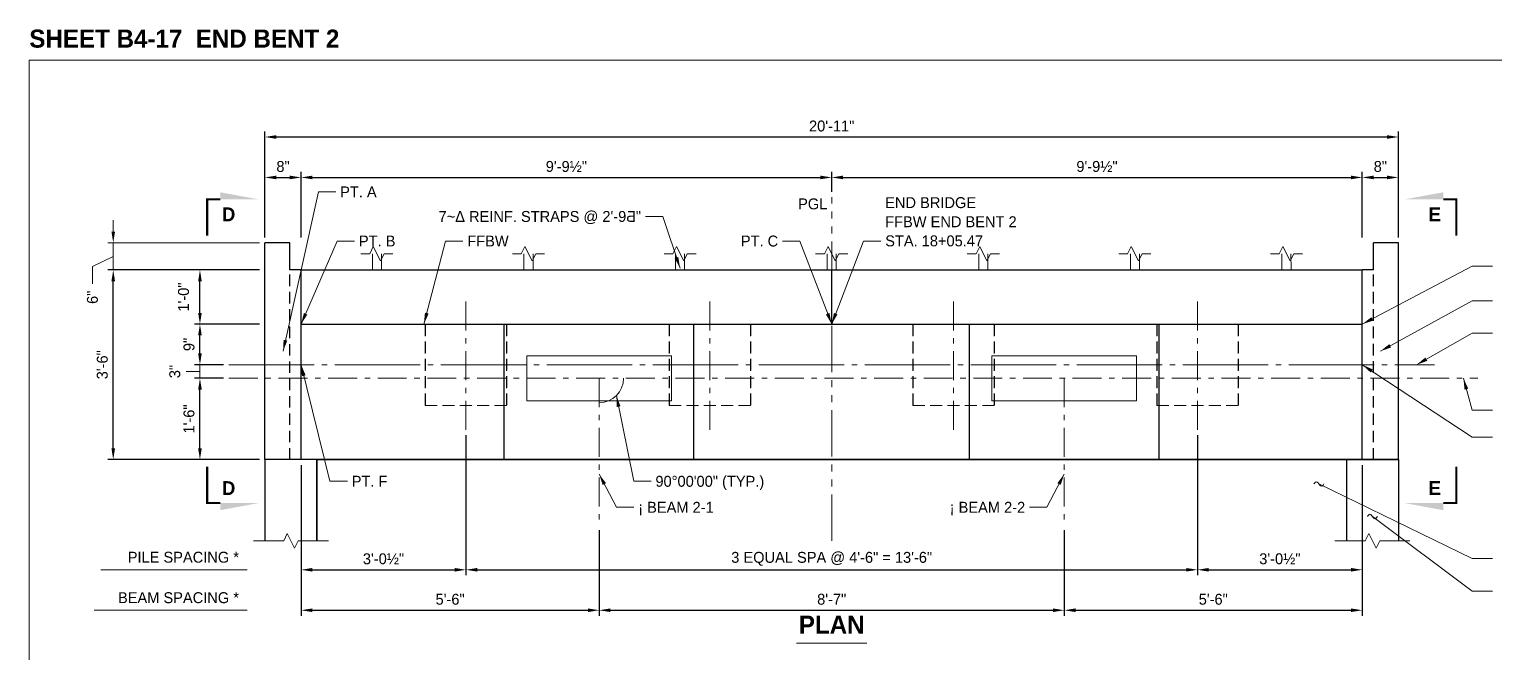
# Model space of a CAD drawing. Extents: x -1 to 861, y -26 to 2.
# Drawn here: x 659 to 686.04, y -9.93 to 1.57 of the extents above; entities that cross this region are included whole.
import ezdxf
from ezdxf.enums import TextEntityAlignment as Align

# ---------------------------------------------------------------- set-up
doc = ezdxf.new("R2010")
doc.units = 21
doc.header["$MEASUREMENT"] = 0
for name, pattern in [('DGN2', [0.12, 0.08, -0.04]), ('DGN4', [0.336, 0.2, -0.053, 0.03, -0.053]), ('DGN6', [0.584, 0.32, -0.056, 0.048, -0.056, 0.048, -0.056]), ('DGN7', [0.726, 0.59, -0.053, 0.03, -0.053])]:
    doc.linetypes.add(name, pattern=pattern)
for name, color, linetype, lineweight in [('BaseLineSurveyPGL', 1, 'DGN6', 9), ('BearingPadMisc', 5, 'Continuous', 15), ('Border', 7, 'Continuous', 15), ('CL_Major', 1, 'DGN7', 9), ('CL_Minor', 7, 'DGN4', 9), ('Dimension', 7, 'Continuous', 9), ('Leader', 7, 'Continuous', 9), ('PileConc_h', 3, 'DGN2', 20), ('Rebar2', 2, 'Continuous', 15), ('SubStrConc', 3, 'Continuous', 30), ('SubStrConc2', 3, 'Continuous', 30), ('SubStrConc2_h', 3, 'DGN2', 30), ('SubStrConc_h', 3, 'DGN2', 30), ('Symbols', 7, 'Continuous', 15), ('TextStructures', 7, 'Continuous', 9), ('WallConc', 3, 'Continuous', 30)]:
    doc.layers.add(name, color=color, linetype=linetype, lineweight=lineweight)
doc.styles.add('FDOT Bold (Large)', font='FDOTBold.ttf')
doc.styles.add('FDOT Structures', font='FDOT.ttf')
doc.styles.add('FDOT Structures Annotation', font='FDOT.ttf')
doc.styles.add('FDOT Structures Views_SectionArrow', font='FDOTBold.ttf')
doc.dimstyles.new('FDOT Structures Note-Arrow 3-8', dxfattribs={"dimtxt": 0.2016, "dimasz": 0.208267, "dimexe": 0.1008, "dimexo": 0.1008, "dimgap": 0.1008, "dimtad": 1, "dimdec": 3, "dimlfac": 12, "dimzin": 15, "dimlunit": 4, "dimtxsty": 'FDOT Structures Annotation', "dimcen": 2.5, "dimclrd": 256, "dimclre": 256, "dimclrt": 256, "dimazin": 3, "dimtfac": 0.7, "dimtmove": 0, "dimatfit": 1, "dimtfill": 1, "dimfrac": 1, "dimlwd": -1, "dimlwe": -1})

# ---------------------------------------------------------------- blocks, each defined once
blk = doc.blocks.new('_CLOSEDFILLED')
at = {"layer": 'Dimension'}
blk.add_solid([(-1, 0.16), (0, 0), (-1, -0.16)], dxfattribs=at)
blk = doc.blocks.new('*D327')
at = {"layer": 'Dimension'}
for p, q in [((662.149, -4.411), (662.149, -4.203)), ((662.581, -4.619), (662.048, -4.619)), ((662.149, -4.869), (662.149, -4.619)), ((662.581, -4.869), (662.048, -4.869)), ((662.149, -5.078), (662.149, -5.286))]:
    blk.add_line(p, q, dxfattribs=at)
at = {"layer": 'Dimension', "xscale": 0.20826666666666666, "yscale": 0.20826666666666666}
for p, rotation in [((662.149, -4.619), -90.00000000000001), ((662.149, -4.869), 90)]:
    blk.add_blockref('_CLOSEDFILLED', p, dxfattribs=dict(at, rotation=rotation))
blk = doc.blocks.new('*D331')
at = {"layer": 'Dimension'}
for p, q in [((660.549, -2.161), (660.549, -1.952)), ((663.248, -2.369), (660.448, -2.369)), ((660.549, -2.869), (660.549, -2.369)), ((663.248, -2.869), (660.448, -2.869)), ((660.549, -3.077), (660.549, -3.285))]:
    blk.add_line(p, q, dxfattribs=at)
at = {"layer": 'Dimension', "xscale": 0.20826666666666666, "yscale": 0.20826666666666666}
for p, rotation in [((660.549, -2.369), -90.00000000000001), ((660.549, -2.869), 90)]:
    blk.add_blockref('_CLOSEDFILLED', p, dxfattribs=dict(at, rotation=rotation))

msp = doc.modelspace()

# ---------------------------------------------------------------- linework, layer by layer
at = {"layer": 'BaseLineSurveyPGL', "ltscale": 2.666667}
msp.add_line((673.807287, -7.869311), (673.807287, -1.529173), dxfattribs=at)
at = {"layer": 'BearingPadMisc'}
for points in [[(670.84895, -4.452503), (668.182284, -4.452558)], [(668.182301, -5.285892), (668.182284, -4.452558)], [(670.848967, -5.285837), (670.84895, -4.452503)], [(679.432284, -4.452326), (676.765617, -4.452381)], [(676.765634, -5.285715), (676.765617, -4.452381)], [(679.432301, -5.28566), (679.432284, -4.452326)], [(670.848967, -5.285837), (668.182301, -5.285892)], [(679.432301, -5.28566), (676.765634, -5.285715)]]:
    msp.add_lwpolyline(points, dxfattribs=at)
at = {"layer": 'CL_Major', "ltscale": 2.666667}
msp.add_line((662.68224, -4.619248), (684.932322, -4.619248), dxfattribs=at)
at = {"layer": 'CL_Minor', "ltscale": 2.666667}
for p, q in [((667.057286, -5.819264), (667.057286, -3.419233)), ((671.557286, -5.819171), (671.557286, -3.41914)), ((676.057286, -5.819078), (676.057286, -3.419047)), ((680.557286, -5.818985), (680.557286, -3.418954)), ((662.68224, -4.869389), (685.732322, -4.869389)), ((669.515778, -4.869389), (669.515778, -7.569311)), ((678.098778, -4.869389), (678.098778, -7.569311))]:
    msp.add_line(p, q, dxfattribs=at)
at = {"layer": 'Dimension'}
for p, q in [((660.320279, -8.402644), (663.01824, -8.402644)), ((660.199118, -9.149311), (663.01824, -9.149311))]:
    msp.add_line(p, q, dxfattribs=at)
msp.add_arc((669.515778, -4.869389), 0.45, 270, 360, dxfattribs=at)
at = {"layer": 'Leader'}
for points in [[(663.682281, -4.369109), (664.335584, -1.428907), (664.655584, -1.428907)], [(671.00957, -2.838907), (670.68957, -1.88224), (670.36957, -1.88224)], [(664.015605, -3.869311), (664.682271, -2.335573), (665.002271, -2.335573)], [(666.28225, -3.869311), (666.68225, -2.335573), (667.00225, -2.335573)], [(673.807287, -3.869311), (673.22062, -2.335573), (672.90062, -2.335573)], [(673.807287, -3.869311), (674.393953, -2.335573), (674.713953, -2.335573)], [(683.598938, -3.869311), (685.625656, -2.797364), (685.998989, -2.797364)], [(683.932286, -4.369109), (685.625656, -3.437364), (685.998989, -3.437364)], [(684.598989, -4.619248), (685.625656, -4.037364), (685.998989, -4.037364)], [(664.015584, -4.619248), (664.548917, -6.769311), (664.868917, -6.769311)], [(685.465656, -4.869389), (685.625656, -5.457364), (685.998989, -5.457364)], [(669.833976, -5.187587), (670.153976, -6.769311), (670.473976, -6.769311)], [(669.515778, -6.635977), (669.835778, -7.249311), (670.155778, -7.249311)], [(678.098778, -6.635977), (677.778778, -7.249311), (677.458778, -7.249311)], [(683.786438, -7.419311), (685.625656, -8.797364), (685.998989, -8.797364)]]:
    msp.add_lwpolyline(points, dxfattribs=at)
for points in [[(671.00957, -2.838907), (670.910585, -2.652408), (670.976422, -2.630385)], [(664.015605, -3.869311), (664.066794, -3.66447), (664.130461, -3.692145)], [(666.28225, -3.869311), (666.301221, -3.659025), (666.368396, -3.676545)], [(673.807287, -3.869311), (673.70046, -3.68719), (673.765301, -3.662388)], [(673.807287, -3.869311), (673.849272, -3.662388), (673.914113, -3.68719)], [(683.598938, -3.869311), (683.766811, -3.741254), (683.799268, -3.802621)], [(663.682281, -4.369109), (663.693571, -4.158271), (663.76134, -4.173329)], [(683.932286, -4.369109), (684.098022, -4.238297), (684.131488, -4.29912)], [(684.598989, -4.619248), (684.763062, -4.486358), (684.797293, -4.546754)], [(664.015584, -4.619248), (664.099416, -4.813032), (664.032036, -4.829746)], [(683.59899, -4.619248), (683.791916, -4.705034), (683.753665, -4.762968)], [(685.465656, -4.869389), (685.553834, -5.061234), (685.486848, -5.079462)], [(669.833976, -5.187587), (669.909295, -5.384835), (669.841252, -5.398601)], [(669.515778, -6.635977), (669.642889, -6.804567), (669.58134, -6.83668)], [(678.098778, -6.635977), (678.033215, -6.83668), (677.971666, -6.804567)]]:
    msp.add_solid(points, dxfattribs=at)
at = {"layer": 'PileConc_h', "ltscale": 2.666667}
for points in [[(666.307302, -5.369264), (666.307272, -3.869264)], [(666.307302, -5.369264), (666.307272, -3.869264)], [(666.307302, -5.369264), (666.307272, -3.869264)], [(667.807302, -5.369233), (667.807272, -3.869233)], [(667.807302, -5.369233), (667.807272, -3.869233)], [(667.807302, -5.369233), (667.807272, -3.869233)], [(670.807302, -5.369171), (670.807272, -3.869171)], [(670.807302, -5.369171), (670.807272, -3.869171)], [(670.807302, -5.369171), (670.807272, -3.869171)], [(672.307302, -5.36914), (672.307272, -3.86914)], [(672.307302, -5.36914), (672.307272, -3.86914)], [(672.307302, -5.36914), (672.307272, -3.86914)], [(675.307302, -5.369078), (675.307272, -3.869078)], [(675.307302, -5.369078), (675.307272, -3.869078)], [(675.307302, -5.369078), (675.307272, -3.869078)], [(676.807302, -5.369047), (676.807272, -3.869047)], [(676.807302, -5.369047), (676.807272, -3.869047)], [(676.807302, -5.369047), (676.807272, -3.869047)], [(679.807302, -5.368985), (679.807272, -3.868985)], [(679.807302, -5.368985), (679.807272, -3.868985)], [(679.807302, -5.368985), (679.807272, -3.868985)], [(681.307302, -5.368954), (681.307272, -3.868954)], [(681.307302, -5.368954), (681.307272, -3.868954)], [(681.307302, -5.368954), (681.307272, -3.868954)], [(667.807302, -5.369233), (666.307302, -5.369264)], [(667.807302, -5.369233), (666.307302, -5.369264)], [(667.807302, -5.369233), (666.307302, -5.369264)], [(666.307302, -5.369264), (667.807302, -5.369233)], [(672.307302, -5.36914), (670.807302, -5.369171)], [(672.307302, -5.36914), (670.807302, -5.369171)], [(672.307302, -5.36914), (670.807302, -5.369171)], [(670.807302, -5.369171), (672.307302, -5.36914)], [(676.807302, -5.369047), (675.307302, -5.369078)], [(676.807302, -5.369047), (675.307302, -5.369078)], [(676.807302, -5.369047), (675.307302, -5.369078)], [(675.307302, -5.369078), (676.807302, -5.369047)], [(681.307302, -5.368954), (679.807302, -5.368985)], [(681.307302, -5.368954), (679.807302, -5.368985)], [(681.307302, -5.368954), (679.807302, -5.368985)], [(679.807302, -5.368985), (681.307302, -5.368954)]]:
    msp.add_lwpolyline(points, dxfattribs=at)
at = {"layer": 'Rebar2'}
for points in [[(665.331054, -2.568907), (665.33106, -2.869284)], [(665.497727, -2.86928), (665.49772, -2.568907)], [(668.128673, -2.568907), (668.128679, -2.869226)], [(668.295346, -2.869223), (668.295339, -2.568907)], [(670.926292, -2.568907), (670.926299, -2.869168)], [(671.092965, -2.869165), (671.092958, -2.568907)], [(673.723911, -2.568907), (673.723918, -2.869111)], [(673.890584, -2.869107), (673.890577, -2.568907)], [(676.52153, -2.568907), (676.521537, -2.869053)], [(676.688203, -2.86905), (676.688196, -2.568907)], [(679.319149, -2.568907), (679.319156, -2.868995)], [(679.485822, -2.868992), (679.485815, -2.568907)], [(682.116768, -2.568907), (682.116775, -2.868938)], [(682.283441, -2.868934), (682.283435, -2.568907)], [(665.33106, -2.869284), (665.497727, -2.86928)], [(668.128679, -2.869226), (668.295346, -2.869223)], [(670.926299, -2.869168), (671.092965, -2.869165)], [(673.723918, -2.869111), (673.890584, -2.869107)], [(676.521537, -2.869053), (676.688203, -2.86905)], [(679.319156, -2.868995), (679.485822, -2.868992)], [(682.116775, -2.868938), (682.283441, -2.868934)]]:
    msp.add_lwpolyline(points, dxfattribs=at)
at = {"layer": 'SubStrConc'}
for points in [[(664.015584, -2.869311), (673.807251, -2.869109)], [(673.807251, -2.869109), (683.598918, -2.868907)], [(673.807272, -3.869109), (673.807251, -2.869109)], [(664.015605, -3.869311), (673.807272, -3.869109)], [(673.807272, -3.869109), (683.598938, -3.868907)], [(667.765656, -6.369234), (664.015656, -6.369311)], [(676.34899, -6.369057), (671.265656, -6.369161)], [(683.59899, -6.368907), (679.84899, -6.368984)]]:
    msp.add_lwpolyline(points, dxfattribs=at)
at = {"layer": 'SubStrConc2'}
for points in [[(663.807241, -2.369315), (663.348907, -2.369325)], [(663.34899, -6.369325), (663.348907, -2.369325)], [(663.807251, -2.869315), (663.807241, -2.369315)], [(663.807251, -2.869315), (663.807241, -2.369315)], [(684.265574, -2.368893), (683.807241, -2.368903)], [(683.807251, -2.868903), (683.807241, -2.368903)], [(683.807251, -2.868903), (683.807241, -2.368903)], [(684.265656, -6.368893), (684.265574, -2.368893)], [(664.015584, -2.869311), (663.807251, -2.869315)], [(664.015656, -6.369311), (664.015584, -2.869311)], [(683.807251, -2.868903), (683.598918, -2.868907)], [(683.59899, -6.368907), (683.598918, -2.868907)], [(667.765656, -6.369234), (667.765605, -3.869234)], [(671.265656, -6.369161), (671.265605, -3.869161)], [(676.34899, -6.369057), (676.348938, -3.869057)], [(679.84899, -6.368984), (679.848938, -3.868984)], [(664.015656, -6.369311), (663.34899, -6.369325)], [(664.307272, -6.369305), (683.307272, -6.368913)], [(671.265656, -6.369161), (667.765656, -6.369234)], [(679.84899, -6.368984), (676.34899, -6.369057)], [(684.265656, -6.368893), (683.59899, -6.368907)]]:
    msp.add_lwpolyline(points, dxfattribs=at)
at = {"layer": 'SubStrConc2_h', "ltscale": 2.666667}
for points in [[(663.807323, -6.369315), (663.807251, -2.869315)], [(663.807323, -6.369315), (663.807251, -2.869315)], [(683.807323, -6.368903), (683.807251, -2.868903)], [(683.807323, -6.368903), (683.807251, -2.868903)]]:
    msp.add_lwpolyline(points, dxfattribs=at)
at = {"layer": 'SubStrConc_h', "ltscale": 2.666667}
for points in [[(666.307272, -3.869264), (666.307302, -5.369264)], [(667.807272, -3.869233), (667.807302, -5.369233)], [(670.807272, -3.869171), (670.807302, -5.369171)], [(672.307272, -3.86914), (672.307302, -5.36914)], [(675.307272, -3.869078), (675.307302, -5.369078)], [(676.807272, -3.869047), (676.807302, -5.369047)], [(679.807272, -3.868985), (679.807302, -5.368985)], [(681.307272, -3.868954), (681.307302, -5.368954)]]:
    msp.add_lwpolyline(points, dxfattribs=at)
at = {"layer": 'Symbols', "const_width": 0.037333}
for points in [[(662.28224, -2.235559), (662.28224, -1.568893), (662.52224, -1.568893)], [(685.332322, -2.235559), (685.332322, -1.568893), (685.092322, -1.568893)], [(685.332322, -6.502658), (685.332322, -7.169325), (685.092322, -7.169325)]]:
    msp.add_lwpolyline(points, dxfattribs=at)
at = {"layer": 'Symbols'}
for points in [[(665.11772, -2.568907), (665.281054, -2.568907), (665.34772, -2.435573), (665.481054, -2.70224), (665.54772, -2.568907), (665.711054, -2.568907)], [(667.915339, -2.568907), (668.078673, -2.568907), (668.145339, -2.435573), (668.278673, -2.70224), (668.345339, -2.568907), (668.508673, -2.568907)], [(670.712959, -2.568907), (670.876292, -2.568907), (670.942959, -2.435573), (671.076292, -2.70224), (671.142959, -2.568907), (671.306292, -2.568907)], [(673.510578, -2.568907), (673.673911, -2.568907), (673.740578, -2.435573), (673.873911, -2.70224), (673.940578, -2.568907), (674.103911, -2.568907)], [(676.308197, -2.568907), (676.47153, -2.568907), (676.538197, -2.435573), (676.67153, -2.70224), (676.738197, -2.568907), (676.90153, -2.568907)], [(679.105816, -2.568907), (679.269149, -2.568907), (679.335816, -2.435573), (679.469149, -2.70224), (679.535816, -2.568907), (679.699149, -2.568907)], [(681.903435, -2.568907), (682.066768, -2.568907), (682.133435, -2.435573), (682.266768, -2.70224), (682.333435, -2.568907), (682.496768, -2.568907)], [(663.135604, -7.869311), (663.694771, -7.869311), (663.761438, -7.735977), (663.894771, -8.002644), (663.961438, -7.869311), (664.520605, -7.869311)], [(683.093938, -7.869311), (683.653105, -7.869311), (683.719771, -7.735977), (683.853105, -8.002644), (683.919772, -7.869311), (684.478938, -7.869311)]]:
    msp.add_lwpolyline(points, dxfattribs=at)
for points in [[(662.52224, -7.169325), (663.24224, -7.169325), (662.52224, -7.302658)], [(685.092322, -7.169325), (684.372322, -7.169325), (685.092322, -7.302658)]]:
    msp.add_solid(points, dxfattribs=at)
at = {"layer": 'TextStructures'}
msp.add_line((673.159559, -9.75598), (674.455014, -9.75598), dxfattribs=at)
at = {"layer": 'WallConc'}
for points in [[(664.307272, -6.369305), (663.348938, -6.369325)], [(663.348938, -6.369325), (663.348938, -7.869311)], [(664.307272, -7.869311), (664.307272, -6.369305)], [(664.307272, -6.369305), (664.307272, -7.869311)], [(683.307272, -6.368913), (684.265605, -6.368893)], [(683.307272, -6.368913), (683.307272, -7.869311)], [(683.307272, -6.368913), (683.307272, -7.869311)], [(684.265605, -6.368893), (684.265605, -7.869311)]]:
    msp.add_lwpolyline(points, dxfattribs=at)

# ---------------------------------------------------------------- texts
at = {"layer": 'Border', "style": 'FDOT Bold (Large)'}
msp.add_text('SHEET B4-17  END BENT 2', height=0.333344, dxfattribs=at).set_placement((659, 1.133338), align=Align.BOTTOM_LEFT)
at = {"layer": 'TextStructures', "style": 'FDOT Structures'}
for s, p in [('PT. A', (664.736224, -1.428907)), ('PT. B', (665.082911, -2.335573)), ('FFBW', (667.08289, -2.335573)), ('PT. F', (664.949557, -6.769311)), ('90°00\'00" (TYP.)', (670.554616, -6.769311)), ('¡ BEAM 2-1', (670.236418, -7.249311))]:
    msp.add_text(s, height=0.2016, dxfattribs=at).set_placement(p, align=Align.MIDDLE_LEFT)
for s, p in [('PGL', (673.726647, -1.650133)), ('7~Δ REINF. STRAPS @ 2\'-9Ƌ"', (670.28893, -1.88224)), ('PT. C', (672.81998, -2.335573)), ('¡ BEAM 2-2', (677.378138, -7.249311))]:
    msp.add_text(s, height=0.2016, dxfattribs=at).set_placement(p, align=Align.MIDDLE_RIGHT)
at = {"layer": 'TextStructures', "style": 'FDOT Structures Views_SectionArrow'}
for s, p in [('D', (662.67824, -1.843026)), ('E', (684.936322, -1.843026)), ('D', (662.67824, -6.895191)), ('E', (684.936322, -6.895191))]:
    msp.add_text(s, height=0.256, dxfattribs=at).set_placement(p, align=Align.MIDDLE_CENTER)
at = {"layer": 'TextStructures', "style": 'FDOT Structures'}
for s, p in [('PILE SPACING *', (662.868907, -8.332084)), ('BEAM SPACING *', (662.868907, -9.078751))]:
    msp.add_text(s, height=0.2016, dxfattribs=at).set_placement(p, align=Align.BOTTOM_RIGHT)
at = {"layer": 'TextStructures', "insert": (674.794593, -2.436373), "char_height": 0.2016, "attachment_point": 7, "line_spacing_factor": 1.05, "style": 'FDOT Structures'}
msp.add_mtext('END BRIDGE\\PFFBW END BENT 2\\PSTA. 18+05.47', dxfattribs=at)

# ---------------------------------------------------------------- next in the draw order: dimensions: what is measured, and where the dimension line sits
at = {"layer": 'Dimension'}
for base, p1, p2, text in [((663.348907, -1.16224), (663.348907, -2.368893), (664.015584, -2.368893), '8"'), ((664.015584, -8.402644), (664.015584, -6.369311), (667.057286, -5.819264), '3\'-0½"')]:
    msp.add_linear_dim(base=base, p1=p1, p2=p2, text=text, dimstyle='FDOT Structures Note-Arrow 3-8', dxfattribs=at).render()
msp.add_linear_dim(base=(662.148907, -6.369311), p1=(663.348907, -6.369311), p2=(662.68224, -4.869389), angle=90, text='1\'-6"', dimstyle='FDOT Structures Note-Arrow 3-8', dxfattribs=at).render()

# ---------------------------------------------------------------- next in the draw order: texts
at = {"layer": 'Dimension', "insert": (661.685227, -4.744319), "char_height": 0.2016, "attachment_point": 5, "rotation": 90, "line_spacing_factor": 1.05, "style": 'FDOT Structures Annotation', "bg_fill": 3, "box_fill_scale": 1.1, "bg_fill_color": 0}
msp.add_mtext('3"', dxfattribs=at)

# ---------------------------------------------------------------- next in the draw order: dimensions: what is measured, and where the dimension line sits
at = {"layer": 'Dimension'}
for base, p1, p2, text in [((664.015584, -1.16224), (664.015584, -2.368893), (673.807287, -1.529173), '9\'-9½"'), ((667.057286, -8.402644), (667.057286, -5.819264), (680.557286, -5.818985), '3 EQUAL SPA @ 4\'-6" = 13\'-6"')]:
    msp.add_linear_dim(base=base, p1=p1, p2=p2, text=text, dimstyle='FDOT Structures Note-Arrow 3-8', dxfattribs=at).render()
dim = msp.add_linear_dim(base=(662.148907, -4.869389), p1=(662.68224, -4.869389), p2=(662.68224, -4.619249), angle=90, text=' ', dimstyle='FDOT Structures Note-Arrow 3-8', dxfattribs=at)
dim.commit()
dim.dimension.update_dxf_attribs({"geometry": '*D327', "text_midpoint": (662.148907, -4.744319)})

# ---------------------------------------------------------------- next in the draw order: linework, layer by layer
msp.add_lwpolyline([(661.896907, -4.744319), (662.148907, -4.744319)], dxfattribs=at)

# ---------------------------------------------------------------- next in the draw order: dimensions: what is measured, and where the dimension line sits
for base, p1, p2, text in [((673.807287, -1.16224), (673.807287, -1.529173), (683.59899, -2.368893), '9\'-9½"'), ((680.557286, -8.402644), (680.557286, -5.818985), (683.59899, -6.369311), '3\'-0½"'), ((664.015584, -9.149311), (664.015584, -6.369311), (669.515778, -7.569311), '5\'-6"')]:
    msp.add_linear_dim(base=base, p1=p1, p2=p2, text=text, dimstyle='FDOT Structures Note-Arrow 3-8', dxfattribs=at).render()

# ---------------------------------------------------------------- next in the draw order: linework, layer by layer
at = {"layer": 'Leader'}
msp.add_lwpolyline([(683.59899, -4.619248), (685.625656, -5.957364), (685.998989, -5.957364)], dxfattribs=at)

# ---------------------------------------------------------------- next in the draw order: dimensions: what is measured, and where the dimension line sits
at = {"layer": 'Dimension'}
for base, p1, p2, text in [((683.59899, -1.16224), (683.59899, -2.368893), (684.265656, -2.368893), '8"'), ((669.515778, -9.149311), (669.515778, -7.569311), (678.098778, -7.569311), '8\'-7"')]:
    msp.add_linear_dim(base=base, p1=p1, p2=p2, text=text, dimstyle='FDOT Structures Note-Arrow 3-8', dxfattribs=at).render()
msp.add_linear_dim(base=(662.148907, -4.619249), p1=(662.68224, -4.619249), p2=(663.348907, -3.869311), angle=90, text='9"', dimstyle='FDOT Structures Note-Arrow 3-8', dxfattribs=at).render()

# ---------------------------------------------------------------- next in the draw order: texts
at = {"layer": 'TextStructures', "style": 'FDOT Bold (Large)'}
msp.add_text('PLAN', height=0.333344, dxfattribs=at).set_placement((673.807287, -9.682644), align=Align.BOTTOM_CENTER)

# ---------------------------------------------------------------- next in the draw order: dimensions: what is measured, and where the dimension line sits
at = {"layer": 'Dimension'}
for base, p1, p2, text in [((663.348907, -0.415573), (663.348907, -2.368893), (684.265656, -2.368893), '20\'-11"'), ((678.098778, -9.149311), (678.098778, -7.569311), (683.59899, -6.369311), '5\'-6"')]:
    msp.add_linear_dim(base=base, p1=p1, p2=p2, text=text, dimstyle='FDOT Structures Note-Arrow 3-8', dxfattribs=at).render()
msp.add_linear_dim(base=(662.148907, -3.869311), p1=(663.348907, -3.869311), p2=(663.348907, -2.868907), angle=90, text='1\'-0"', dimstyle='FDOT Structures Note-Arrow 3-8', dxfattribs=at).render()

# ---------------------------------------------------------------- next in the draw order: linework, layer by layer
at = {"layer": 'Leader'}
for points in [[(682.705656, -6.819311), (682.721212, -6.798311), (682.736767, -6.782938), (682.752323, -6.777311), (682.767879, -6.782938), (682.783434, -6.798311), (682.79899, -6.819311), (682.814545, -6.840311), (682.830101, -6.855684), (682.845656, -6.861311), (682.861212, -6.855684), (682.876767, -6.840311), (682.892323, -6.819311)], [(682.79899, -6.819311), (685.625656, -8.197364), (685.998989, -8.197364)], [(683.693104, -7.419311), (683.70866, -7.398311), (683.724215, -7.382938), (683.739771, -7.377311), (683.755327, -7.382938), (683.770882, -7.398311), (683.786438, -7.419311), (683.801993, -7.440311), (683.817549, -7.455684), (683.833104, -7.461311), (683.84866, -7.455684), (683.864215, -7.440311), (683.879771, -7.419311)]]:
    msp.add_lwpolyline(points, dxfattribs=at)
at = {"layer": 'Symbols'}
for points in [[(662.52224, -1.568893), (663.24224, -1.568893), (662.52224, -1.435559)], [(685.092322, -1.568893), (684.372322, -1.568893), (685.092322, -1.435559)]]:
    msp.add_solid(points, dxfattribs=at)

# ---------------------------------------------------------------- next in the draw order: dimensions: what is measured, and where the dimension line sits
at = {"layer": 'Dimension'}
msp.add_linear_dim(base=(660.548907, -6.369311), p1=(663.348907, -6.369311), p2=(663.348907, -2.868907), angle=90, text='3\'-6"', dimstyle='FDOT Structures Note-Arrow 3-8', dxfattribs=at).render()
msp.add_linear_dim(base=(663.932266, -10.47422), p1=(663.932266, -12.23243), p2=(683.682266, -12.23243), text='22~5D1 (EF) @ 1\'-0" MAX.', dimstyle='FDOT Structures Note-Arrow 3-8', dxfattribs=at).render()

# ---------------------------------------------------------------- next in the draw order: linework, layer by layer
at = {"layer": 'Symbols', "const_width": 0.037333}
msp.add_lwpolyline([(662.28224, -6.502658), (662.28224, -7.169325), (662.52224, -7.169325)], dxfattribs=at)

# ---------------------------------------------------------------- next in the draw order: texts
at = {"layer": 'Dimension', "insert": (660.165867, -3.373858), "char_height": 0.2016, "attachment_point": 5, "rotation": 90, "line_spacing_factor": 1.05, "style": 'FDOT Structures Annotation', "bg_fill": 3, "box_fill_scale": 1.1, "bg_fill_color": 0}
msp.add_mtext('6"', dxfattribs=at)

# ---------------------------------------------------------------- next in the draw order: dimensions: what is measured, and where the dimension line sits
at = {"layer": 'Dimension'}
dim = msp.add_linear_dim(base=(660.548907, -2.868907), p1=(663.348907, -2.868907), p2=(663.348907, -2.368893), angle=90, text=' ', dimstyle='FDOT Structures Note-Arrow 3-8', dxfattribs=at)
dim.commit()
dim.dimension.update_dxf_attribs({"geometry": '*D331', "text_midpoint": (660.548907, -2.6189)})

# ---------------------------------------------------------------- next in the draw order: linework, layer by layer
at = {"layer": 'Border'}
msp.add_lwpolyline([(659, -25.666667), (701.266667, -25.666667), (701.266667, 1), (659, 1)], close=True, dxfattribs=at)
at = {"layer": 'Dimension'}
msp.add_lwpolyline([(660.165867, -3.126293), (660.165867, -2.806293), (660.548907, -2.6189)], dxfattribs=at)

doc.saveas('drawing.dxf')
